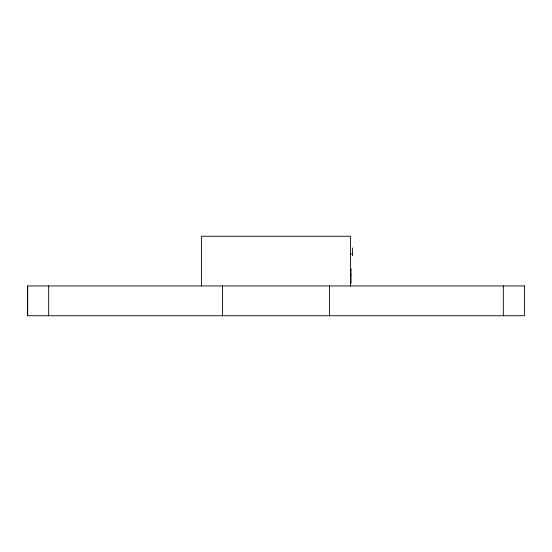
<?xml version="1.0" encoding="UTF-8"?>
<svg xmlns="http://www.w3.org/2000/svg" width="552" height="552" viewBox="0 0 552 552"><rect width="100%" height="100%" fill="white"/><g stroke="black" fill="none" stroke-linecap="round" stroke-linejoin="round"><path stroke-width="0.83" d="M350.52 254.044L352.507 254.044M350.52 268.893L351.017 268.893L351.017 282.997L350.52 282.997M350.52 269.473L351.017 269.473M350.52 274.758L351.017 274.758M350.52 275.752L351.017 275.752M350.52 282.493L351.017 282.493M503.32 285.936L503.32 315.744M352.507 247.896L352.507 255.804M350.52 286.274L350.52 236.256L201.48 236.256L201.48 285.936M329.44 285.936L329.44 315.744M222.559 285.936L222.559 315.744M48.679 285.936L48.679 315.744M27.676 285.936L27.676 315.744M524.4 285.936L27.6 285.936L27.6 315.744L524.4 315.744L524.4 285.936"/></g></svg>
